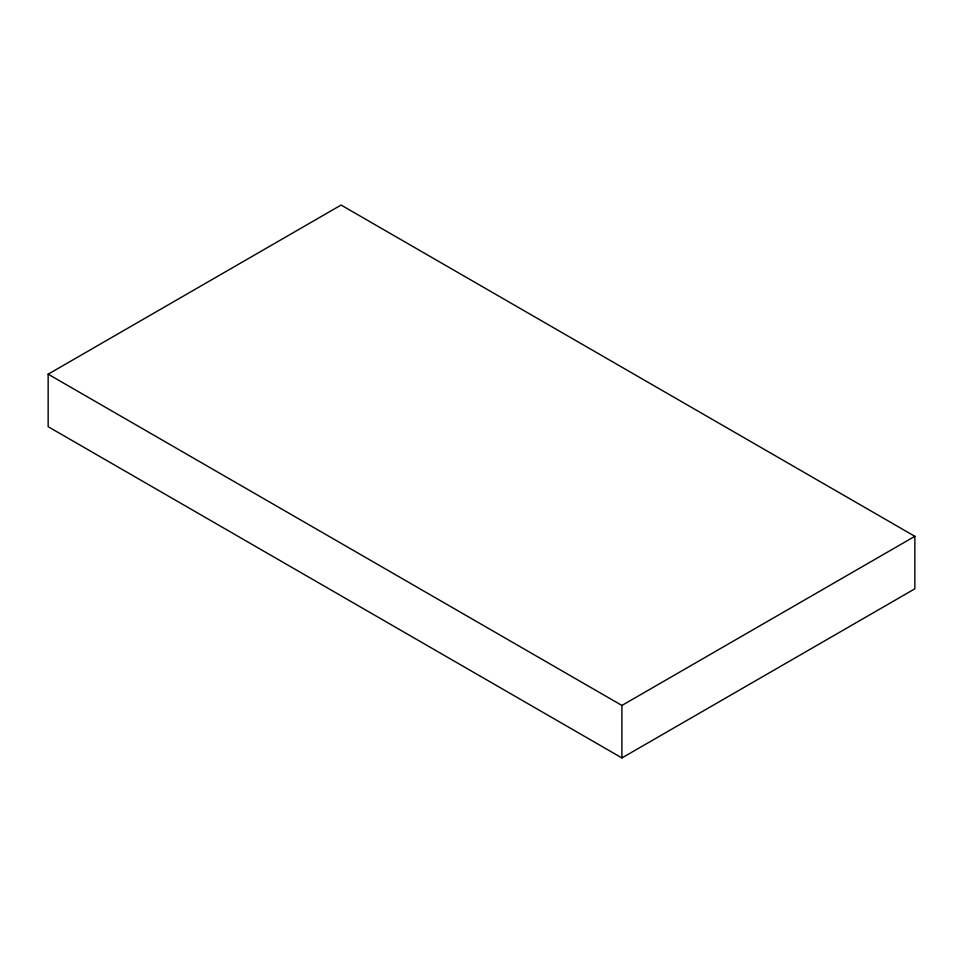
<?xml version="1.0" encoding="UTF-8"?>
<svg xmlns="http://www.w3.org/2000/svg" width="963" height="963" viewBox="0 0 963 963"><rect width="100%" height="100%" fill="white"/><g stroke="black" fill="none" stroke-linecap="round" stroke-linejoin="round"><path stroke-width="1.44" d="M48.15 374.186L341.083 205.059L914.85 536.319L914.85 588.814L621.917 757.941L48.15 426.681L48.15 374.186L621.917 705.446L914.85 536.319M621.917 705.446L621.917 757.941"/></g></svg>
